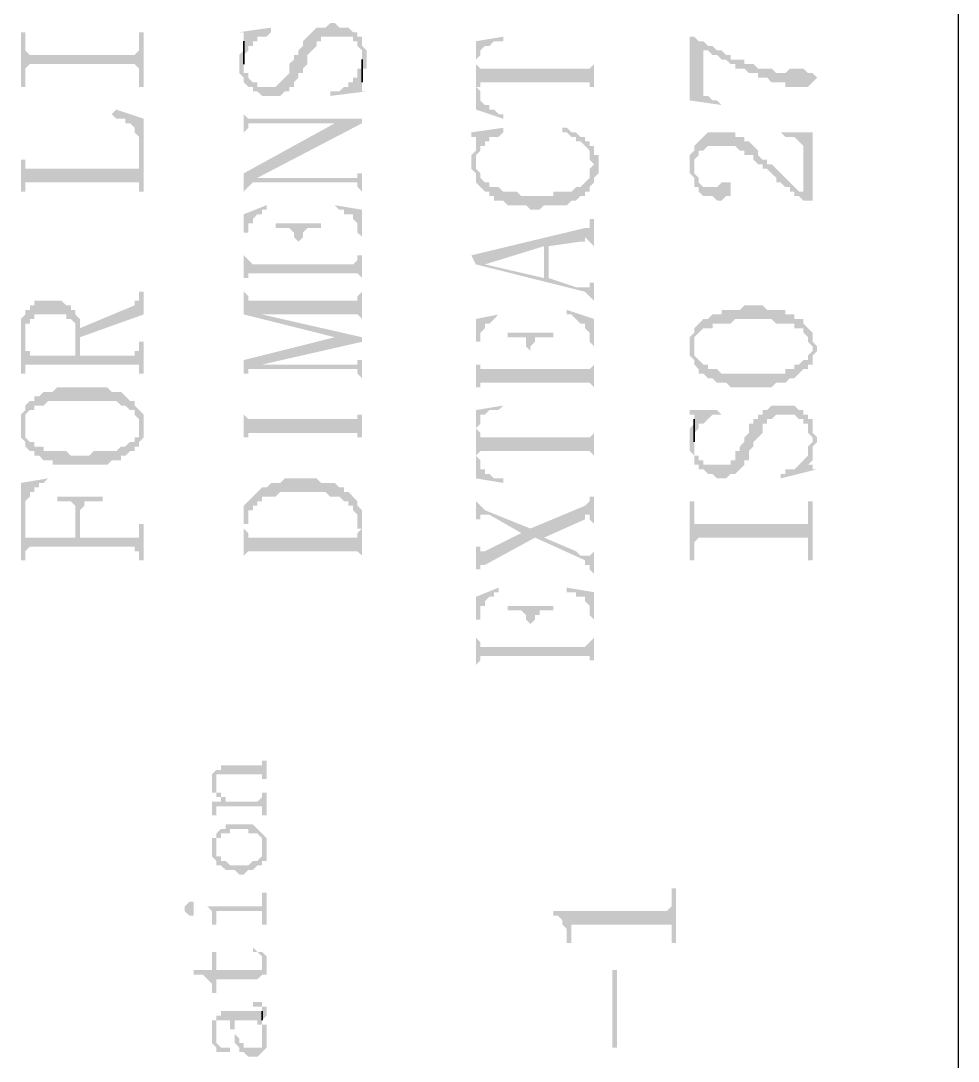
# Model space of a CAD drawing. Header units: millimetres. Extents: x 7018 to 13530, y 4187 to 5692.
# Drawn here: x 7976.17 to 7985.47, y 4725.76 to 4736.07 of the extents above; entities that cross this region are included whole.
import ezdxf

# ---------------------------------------------------------------- set-up
doc = ezdxf.new("R2010")
doc.units = ezdxf.units.MM

msp = doc.modelspace()

# ---------------------------------------------------------------- hatches: boundary and pattern name
at = {"transparency": 33554559}
for points in [[(7978.337, 4735.64), (7978.337, 4735.55), (7978.382, 4735.505), (7978.382, 4735.459), (7978.427, 4735.414), (7978.472, 4735.414), (7978.472, 4735.369), (7978.517, 4735.369), (7978.563, 4735.324), (7978.743, 4735.324), (7978.788, 4735.369), (7978.833, 4735.369), (7978.833, 4735.414), (7978.879, 4735.414), (7978.879, 4735.459), (7978.879, 4735.459), (7978.924, 4735.505), (7978.924, 4735.55), (7978.969, 4735.55), (7978.969, 4735.595), (7979.014, 4735.64), (7979.014, 4735.73), (7979.059, 4735.775), (7979.059, 4735.775), (7979.104, 4735.82), (7979.104, 4735.866), (7979.149, 4735.866), (7979.149, 4735.911), (7979.465, 4735.911), (7979.465, 4735.866), (7979.51, 4735.866), (7979.51, 4735.82), (7979.51, 4735.82), (7979.556, 4735.775), (7979.556, 4735.505), (7979.556, 4735.595), (7979.601, 4735.595), (7979.601, 4735.685), (7979.601, 4735.775), (7979.556, 4735.82), (7979.556, 4735.911), (7979.51, 4735.911), (7979.51, 4735.956), (7979.465, 4735.956), (7979.42, 4736.001), (7979.33, 4736.001), (7979.285, 4736.046), (7979.24, 4736.046), (7979.194, 4736.001), (7979.104, 4736.001), (7979.059, 4735.956), (7979.059, 4735.956), (7979.014, 4735.911), (7979.014, 4735.911), (7978.969, 4735.866), (7978.969, 4735.82), (7978.924, 4735.775), (7978.924, 4735.73), (7978.879, 4735.73), (7978.879, 4735.685), (7978.833, 4735.64), (7978.833, 4735.55), (7978.788, 4735.505), (7978.788, 4735.505), (7978.743, 4735.459), (7978.743, 4735.459), (7978.698, 4735.414), (7978.517, 4735.414), (7978.517, 4735.459), (7978.472, 4735.459), (7978.427, 4735.505), (7978.427, 4735.55), (7978.382, 4735.55), (7978.382, 4735.82), (7978.382, 4735.775), (7978.382, 4735.775), (7978.337, 4735.73), (7978.337, 4735.685)], [(7976.171, 4735.956), (7976.171, 4735.414), (7976.216, 4735.414), (7976.216, 4735.595), (7976.216, 4735.595), (7976.261, 4735.64), (7977.299, 4735.64), (7977.344, 4735.595), (7977.344, 4735.414), (7977.389, 4735.414), (7977.389, 4735.956), (7977.344, 4735.956), (7977.344, 4735.775), (7977.344, 4735.775), (7977.299, 4735.73), (7976.261, 4735.73), (7976.216, 4735.775), (7976.216, 4735.956)], [(7978.337, 4735.956), (7978.382, 4735.956), (7978.382, 4735.911), (7978.382, 4735.73), (7978.427, 4735.775), (7978.427, 4735.82), (7978.472, 4735.82), (7978.472, 4735.866), (7978.517, 4735.866), (7978.517, 4735.911), (7978.608, 4735.911), (7978.653, 4735.956), (7978.653, 4736.001)], [(7980.684, 4735.866), (7980.684, 4735.64), (7980.684, 4735.685), (7980.729, 4735.73), (7980.729, 4735.775), (7980.729, 4735.775), (7980.774, 4735.82), (7980.819, 4735.82), (7980.864, 4735.866), (7980.955, 4735.866), (7980.955, 4735.911)], [(7982.805, 4735.911), (7982.805, 4735.279), (7983.121, 4735.234), (7983.121, 4735.234), (7983.076, 4735.279), (7983.031, 4735.279), (7982.986, 4735.324), (7982.94, 4735.324), (7982.94, 4735.82), (7982.895, 4735.866), (7982.85, 4735.911)], [(7980.684, 4735.866), (7980.684, 4735.189), (7980.955, 4735.098), (7980.955, 4735.143), (7980.909, 4735.143), (7980.864, 4735.189), (7980.819, 4735.189), (7980.819, 4735.234), (7980.774, 4735.234), (7980.729, 4735.279), (7980.729, 4735.369), (7980.684, 4735.414), (7980.684, 4735.64)], [(7982.895, 4735.866), (7982.94, 4735.82), (7982.94, 4735.775), (7982.986, 4735.775), (7983.031, 4735.73), (7983.076, 4735.73), (7983.121, 4735.685), (7983.166, 4735.685), (7983.211, 4735.64), (7983.256, 4735.64), (7983.256, 4735.595), (7983.347, 4735.595), (7983.392, 4735.55), (7983.482, 4735.55), (7983.482, 4735.505), (7983.572, 4735.505), (7983.617, 4735.459), (7983.753, 4735.459), (7983.753, 4735.414), (7983.978, 4735.414), (7984.024, 4735.459), (7984.024, 4735.459), (7984.069, 4735.505), (7984.024, 4735.55), (7983.978, 4735.55), (7983.933, 4735.595), (7983.798, 4735.595), (7983.753, 4735.55), (7983.663, 4735.55), (7983.617, 4735.595), (7983.482, 4735.595), (7983.437, 4735.64), (7983.347, 4735.64), (7983.347, 4735.685), (7983.211, 4735.685), (7983.211, 4735.73), (7983.166, 4735.73), (7983.121, 4735.775), (7983.076, 4735.775), (7983.031, 4735.82), (7982.986, 4735.82), (7982.94, 4735.866)], [(7979.24, 4735.369), (7979.24, 4735.324), (7979.601, 4735.369), (7979.556, 4735.369), (7979.556, 4735.414), (7979.556, 4735.595), (7979.51, 4735.595), (7979.51, 4735.505), (7979.465, 4735.505), (7979.465, 4735.459), (7979.42, 4735.459), (7979.42, 4735.414), (7979.375, 4735.414), (7979.33, 4735.369), (7979.285, 4735.369)], [(7980.684, 4735.64), (7980.684, 4735.414), (7980.729, 4735.414), (7980.729, 4735.459), (7981.812, 4735.459), (7981.812, 4735.414), (7981.857, 4735.414), (7981.857, 4735.324), (7981.857, 4735.685), (7981.857, 4735.64), (7981.857, 4735.64), (7981.812, 4735.595), (7980.729, 4735.595)], [(7977.073, 4735.143), (7977.073, 4735.143), (7977.118, 4735.098), (7977.209, 4735.098), (7977.209, 4735.053), (7977.254, 4735.053), (7977.299, 4735.008), (7977.299, 4734.963), (7977.344, 4734.918), (7977.344, 4734.873), (7977.344, 4734.376), (7977.389, 4734.376), (7977.389, 4735.098), (7977.118, 4735.189)], [(7978.382, 4735.234), (7978.382, 4734.918), (7978.382, 4734.963), (7978.427, 4735.008), (7978.427, 4735.053), (7979.556, 4735.053), (7979.556, 4735.098), (7978.427, 4735.098), (7978.382, 4735.143)], [(7978.382, 4734.557), (7978.382, 4734.331), (7978.382, 4734.376), (7978.427, 4734.421), (7978.427, 4734.421), (7978.472, 4734.466), (7978.517, 4734.512), (7979.556, 4735.053), (7979.285, 4735.053)], [(7980.639, 4734.963), (7980.639, 4734.918), (7980.684, 4734.918), (7980.684, 4734.512), (7980.684, 4734.737), (7980.729, 4734.782), (7980.729, 4734.828), (7980.774, 4734.828), (7980.774, 4734.873), (7980.819, 4734.873), (7980.819, 4734.918), (7980.909, 4734.918), (7980.955, 4734.963), (7980.955, 4735.008)], [(7981.541, 4734.963), (7981.586, 4734.963), (7981.632, 4734.918), (7981.677, 4734.918), (7981.677, 4734.873), (7981.722, 4734.873), (7981.767, 4734.828), (7981.767, 4734.828), (7981.812, 4734.782), (7981.812, 4734.737), (7981.812, 4734.692), (7981.857, 4734.647), (7981.857, 4734.828), (7981.812, 4734.828), (7981.812, 4734.873), (7981.767, 4734.873), (7981.767, 4734.918), (7981.722, 4734.918), (7981.677, 4734.963), (7981.632, 4734.963), (7981.586, 4735.008), (7981.541, 4735.008)], [(7980.639, 4734.692), (7980.639, 4734.647), (7980.639, 4734.602), (7980.684, 4734.557), (7980.684, 4734.512), (7980.684, 4734.873), (7980.684, 4734.828), (7980.684, 4734.782), (7980.639, 4734.737)], [(7982.805, 4734.647), (7982.805, 4734.557), (7982.805, 4734.557), (7982.85, 4734.512), (7982.85, 4734.466), (7982.85, 4734.692), (7982.85, 4734.692), (7982.895, 4734.737), (7982.895, 4734.782), (7982.94, 4734.782), (7982.986, 4734.828), (7983.256, 4734.828), (7983.302, 4734.782), (7983.347, 4734.782), (7983.347, 4734.737), (7983.437, 4734.737), (7983.437, 4734.692), (7983.482, 4734.647), (7983.527, 4734.647), (7983.527, 4734.602), (7983.572, 4734.602), (7983.617, 4734.557), (7983.617, 4734.557), (7983.663, 4734.512), (7983.663, 4734.466), (7983.708, 4734.466), (7983.753, 4734.421), (7983.798, 4734.421), (7983.798, 4734.376), (7983.843, 4734.376), (7983.843, 4734.331), (7983.888, 4734.331), (7983.933, 4734.286), (7983.933, 4734.376), (7983.888, 4734.376), (7983.843, 4734.421), (7983.843, 4734.421), (7983.798, 4734.466), (7983.753, 4734.512), (7983.753, 4734.512), (7983.708, 4734.557), (7983.708, 4734.557), (7983.663, 4734.602), (7983.663, 4734.602), (7983.617, 4734.647), (7983.572, 4734.647), (7983.572, 4734.692), (7983.527, 4734.692), (7983.482, 4734.737), (7983.482, 4734.782), (7983.437, 4734.828), (7983.437, 4734.828), (7983.392, 4734.873), (7983.347, 4734.873), (7983.347, 4734.918), (7983.256, 4734.918), (7983.256, 4734.963), (7982.986, 4734.963), (7982.94, 4734.918), (7982.94, 4734.918), (7982.895, 4734.873), (7982.895, 4734.873), (7982.85, 4734.828), (7982.85, 4734.782), (7982.805, 4734.737), (7982.805, 4734.692)], [(7983.708, 4734.963), (7983.708, 4734.963), (7983.753, 4734.918), (7983.843, 4734.918), (7983.888, 4734.873), (7983.888, 4734.873), (7983.933, 4734.828), (7983.933, 4734.286), (7984.024, 4734.286), (7984.024, 4734.963)], [(7980.684, 4734.512), (7980.684, 4734.466), (7980.729, 4734.421), (7980.729, 4734.421), (7980.774, 4734.376), (7980.819, 4734.376), (7980.819, 4734.331), (7980.864, 4734.331), (7980.864, 4734.286), (7980.955, 4734.286), (7981, 4734.241), (7981.18, 4734.241), (7981.225, 4734.196), (7981.316, 4734.196), (7981.361, 4734.241), (7981.586, 4734.241), (7981.632, 4734.286), (7981.677, 4734.286), (7981.722, 4734.331), (7981.767, 4734.331), (7981.767, 4734.376), (7981.812, 4734.376), (7981.812, 4734.421), (7981.857, 4734.466), (7981.857, 4734.512), (7981.902, 4734.557), (7981.902, 4734.647), (7981.902, 4734.737), (7981.857, 4734.737), (7981.857, 4734.828), (7981.857, 4734.647), (7981.857, 4734.647), (7981.812, 4734.602), (7981.812, 4734.512), (7981.812, 4734.512), (7981.767, 4734.466), (7981.767, 4734.466), (7981.722, 4734.421), (7981.677, 4734.421), (7981.632, 4734.376), (7981.451, 4734.376), (7981.451, 4734.331), (7981.135, 4734.331), (7981.09, 4734.376), (7980.955, 4734.376), (7980.909, 4734.421), (7980.819, 4734.421), (7980.819, 4734.466), (7980.774, 4734.466), (7980.729, 4734.512), (7980.729, 4734.557), (7980.684, 4734.602), (7980.684, 4734.647)], [(7976.171, 4734.692), (7976.171, 4734.376), (7976.216, 4734.376), (7976.216, 4734.466), (7977.344, 4734.466), (7977.344, 4734.421), (7977.344, 4734.647), (7977.344, 4734.602), (7976.216, 4734.602), (7976.216, 4734.647), (7976.216, 4734.692)], [(7978.472, 4734.466), (7979.51, 4734.466), (7979.51, 4734.421), (7979.51, 4734.421), (7979.556, 4734.376), (7979.556, 4734.331), (7979.556, 4734.602), (7979.556, 4734.557), (7979.51, 4734.557), (7979.51, 4734.512), (7978.517, 4734.512)], [(7982.85, 4734.466), (7982.85, 4734.421), (7982.895, 4734.421), (7982.895, 4734.376), (7982.895, 4734.376), (7982.94, 4734.331), (7983.031, 4734.331), (7983.076, 4734.286), (7983.121, 4734.286), (7983.166, 4734.331), (7983.211, 4734.331), (7983.211, 4734.376), (7983.211, 4734.466), (7983.121, 4734.466), (7983.076, 4734.421), (7982.94, 4734.421), (7982.895, 4734.466), (7982.895, 4734.512), (7982.85, 4734.557), (7982.85, 4734.602)], [(7978.382, 4734.151), (7978.382, 4733.474), (7978.382, 4733.97), (7978.427, 4733.97), (7978.427, 4734.06), (7978.472, 4734.06), (7978.472, 4734.105), (7978.472, 4734.105), (7978.517, 4734.151), (7978.563, 4734.151), (7978.563, 4734.196), (7978.608, 4734.196), (7978.608, 4734.241)], [(7979.285, 4734.241), (7979.285, 4734.241), (7979.33, 4734.196), (7979.375, 4734.196), (7979.375, 4734.151), (7979.465, 4734.151), (7979.465, 4734.105), (7979.465, 4734.105), (7979.51, 4734.06), (7979.51, 4734.015), (7979.51, 4733.97), (7979.556, 4733.925), (7979.556, 4733.474), (7979.556, 4734.196)], [(7978.698, 4734.06), (7978.698, 4734.015), (7978.833, 4734.015), (7978.879, 4733.97), (7978.879, 4733.925), (7978.924, 4733.88), (7978.924, 4733.654), (7978.924, 4733.88), (7978.924, 4733.88), (7978.969, 4733.925), (7978.969, 4733.97), (7978.969, 4733.97), (7979.014, 4734.015), (7979.149, 4734.015), (7979.149, 4734.06)], [(7980.639, 4733.744), (7980.684, 4733.654), (7980.774, 4733.654), (7981.361, 4733.835), (7981.361, 4733.519), (7981.406, 4733.835), (7981.722, 4733.88), (7981.767, 4733.88), (7981.767, 4733.925), (7981.812, 4733.88), (7981.812, 4733.88), (7981.857, 4733.835), (7981.857, 4734.105), (7981.812, 4734.105), (7981.812, 4734.015), (7981.767, 4734.015)], [(7978.382, 4733.519), (7978.427, 4733.519), (7978.427, 4733.564), (7979.51, 4733.564), (7979.556, 4733.519), (7979.556, 4733.744), (7979.51, 4733.744), (7979.51, 4733.699), (7979.51, 4733.699), (7979.465, 4733.654), (7978.924, 4733.654), (7978.924, 4733.88), (7978.924, 4733.654), (7978.472, 4733.654), (7978.427, 4733.699), (7978.427, 4733.699), (7978.382, 4733.744), (7978.382, 4733.925)], [(7980.684, 4733.654), (7981.767, 4733.383), (7981.812, 4733.338), (7981.812, 4733.338), (7981.857, 4733.293), (7981.857, 4733.248), (7981.857, 4733.519), (7981.857, 4733.474), (7981.812, 4733.474), (7981.812, 4733.428), (7981.677, 4733.428), (7981.406, 4733.519), (7981.406, 4733.835), (7981.361, 4733.519), (7980.774, 4733.654), (7980.774, 4733.654)], [(7976.757, 4733.022), (7976.757, 4732.932), (7977.389, 4733.158), (7977.389, 4733.383), (7977.344, 4733.383), (7977.344, 4733.338), (7977.344, 4733.293), (7977.299, 4733.293), (7977.299, 4733.248)], [(7978.382, 4733.383), (7978.382, 4733.158), (7979.285, 4732.932), (7979.285, 4732.932), (7979.556, 4732.887), (7979.556, 4732.932), (7978.563, 4733.158), (7978.563, 4733.158), (7978.472, 4733.293), (7978.427, 4733.293), (7978.427, 4733.338), (7978.382, 4733.383)], [(7978.472, 4733.293), (7978.563, 4733.158), (7979.51, 4733.158), (7979.556, 4733.113), (7979.556, 4733.067), (7979.556, 4733.383), (7979.556, 4733.383), (7979.51, 4733.338), (7979.51, 4733.293), (7979.465, 4733.293)], [(7976.171, 4732.977), (7976.171, 4732.571), (7976.216, 4732.571), (7976.216, 4732.932), (7976.216, 4733.067), (7976.261, 4733.067), (7976.261, 4733.113), (7976.306, 4733.113), (7976.306, 4733.158), (7976.622, 4733.158), (7976.622, 4733.113), (7976.667, 4733.113), (7976.712, 4733.067), (7976.712, 4733.022), (7976.712, 4732.751), (7976.757, 4733.113), (7976.712, 4733.158), (7976.712, 4733.203), (7976.667, 4733.203), (7976.667, 4733.248), (7976.622, 4733.248), (7976.577, 4733.293), (7976.306, 4733.293), (7976.306, 4733.248), (7976.261, 4733.248), (7976.261, 4733.203), (7976.216, 4733.203), (7976.216, 4733.158), (7976.216, 4733.158), (7976.171, 4733.113), (7976.171, 4733.022), (7976.171, 4733.022)], [(7982.85, 4732.977), (7982.85, 4732.842), (7982.85, 4732.887), (7982.85, 4732.932), (7982.895, 4732.977), (7982.895, 4732.977), (7982.94, 4733.022), (7983.031, 4733.022), (7983.031, 4733.067), (7983.211, 4733.067), (7983.256, 4733.113), (7983.617, 4733.113), (7983.663, 4733.067), (7983.843, 4733.067), (7983.843, 4733.022), (7983.933, 4733.022), (7983.933, 4732.977), (7983.978, 4732.932), (7983.978, 4732.887), (7984.024, 4732.842), (7984.024, 4732.977), (7983.978, 4733.022), (7983.978, 4733.022), (7983.933, 4733.067), (7983.933, 4733.113), (7983.843, 4733.113), (7983.843, 4733.158), (7983.753, 4733.158), (7983.753, 4733.203), (7983.572, 4733.203), (7983.527, 4733.248), (7983.347, 4733.248), (7983.302, 4733.203), (7983.121, 4733.203), (7983.121, 4733.158), (7983.031, 4733.158), (7982.986, 4733.113), (7982.94, 4733.113), (7982.895, 4733.067), (7982.895, 4733.067), (7982.85, 4733.022)], [(7980.684, 4733.113), (7980.684, 4732.39), (7980.684, 4732.887), (7980.729, 4732.887), (7980.729, 4732.932), (7980.729, 4732.977), (7980.774, 4733.022), (7980.774, 4733.067), (7980.819, 4733.067), (7980.864, 4733.113), (7980.864, 4733.113), (7980.909, 4733.158), (7980.909, 4733.158)], [(7981.586, 4733.158), (7981.632, 4733.158), (7981.677, 4733.113), (7981.677, 4733.113), (7981.722, 4733.067), (7981.767, 4733.067), (7981.767, 4733.022), (7981.767, 4733.022), (7981.812, 4732.977), (7981.812, 4732.887), (7981.857, 4732.842), (7981.857, 4732.39), (7981.857, 4733.113), (7981.586, 4733.203)], [(7976.216, 4732.616), (7976.216, 4732.661), (7977.344, 4732.661), (7977.344, 4732.571), (7977.389, 4732.571), (7977.389, 4732.887), (7977.344, 4732.887), (7977.344, 4732.842), (7977.344, 4732.797), (7977.299, 4732.797), (7977.299, 4732.751), (7976.757, 4732.751), (7976.757, 4733.113), (7976.757, 4733.113), (7976.712, 4732.751), (7976.261, 4732.751), (7976.261, 4732.797), (7976.216, 4732.797), (7976.216, 4732.932)], [(7978.382, 4732.706), (7978.382, 4732.526), (7978.382, 4732.571), (7978.427, 4732.571), (7978.427, 4732.616), (7978.472, 4732.616), (7978.563, 4732.661), (7979.556, 4732.887), (7979.285, 4732.932)], [(7981, 4732.977), (7981, 4732.932), (7981.18, 4732.932), (7981.18, 4732.842), (7981.225, 4732.797), (7981.225, 4732.616), (7981.225, 4732.842), (7981.271, 4732.887), (7981.271, 4732.932), (7981.451, 4732.932), (7981.451, 4732.977)], [(7982.805, 4732.842), (7982.805, 4732.751), (7982.805, 4732.751), (7982.85, 4732.706), (7982.85, 4732.661), (7982.85, 4732.661), (7982.895, 4732.616), (7982.895, 4732.571), (7982.94, 4732.571), (7982.986, 4732.526), (7983.031, 4732.526), (7983.076, 4732.481), (7983.166, 4732.481), (7983.211, 4732.436), (7983.617, 4732.436), (7983.663, 4732.481), (7983.753, 4732.481), (7983.798, 4732.526), (7983.843, 4732.526), (7983.888, 4732.571), (7983.888, 4732.571), (7983.933, 4732.616), (7983.978, 4732.616), (7983.978, 4732.661), (7984.024, 4732.661), (7984.024, 4732.751), (7984.024, 4732.751), (7984.069, 4732.797), (7984.069, 4732.842), (7984.069, 4732.842), (7984.024, 4732.887), (7984.024, 4732.977), (7984.024, 4732.842), (7984.024, 4732.797), (7983.978, 4732.751), (7983.978, 4732.706), (7983.933, 4732.706), (7983.888, 4732.661), (7983.843, 4732.661), (7983.843, 4732.616), (7983.753, 4732.616), (7983.753, 4732.571), (7983.121, 4732.571), (7983.076, 4732.616), (7982.986, 4732.616), (7982.986, 4732.661), (7982.94, 4732.661), (7982.895, 4732.706), (7982.895, 4732.706), (7982.85, 4732.751), (7982.85, 4732.977), (7982.85, 4732.977), (7982.805, 4732.932), (7982.805, 4732.887), (7982.805, 4732.887)], [(7980.684, 4732.436), (7980.729, 4732.436), (7980.729, 4732.481), (7981.812, 4732.481), (7981.857, 4732.436), (7981.857, 4732.661), (7981.857, 4732.661), (7981.812, 4732.616), (7981.225, 4732.616), (7981.225, 4732.797), (7981.225, 4732.616), (7980.729, 4732.616), (7980.729, 4732.661), (7980.684, 4732.661), (7980.684, 4732.887)], [(7978.472, 4732.616), (7979.51, 4732.616), (7979.51, 4732.571), (7979.51, 4732.571), (7979.556, 4732.526), (7979.556, 4732.751), (7979.556, 4732.706), (7979.51, 4732.706), (7979.51, 4732.661), (7978.563, 4732.661)], [(7976.216, 4732.21), (7976.216, 4732.029), (7976.216, 4732.074), (7976.216, 4732.165), (7976.216, 4732.165), (7976.261, 4732.21), (7976.306, 4732.21), (7976.306, 4732.255), (7976.396, 4732.255), (7976.441, 4732.3), (7977.118, 4732.3), (7977.164, 4732.255), (7977.209, 4732.255), (7977.254, 4732.21), (7977.299, 4732.21), (7977.299, 4732.165), (7977.344, 4732.12), (7977.344, 4732.029), (7977.344, 4732.21), (7977.344, 4732.21), (7977.299, 4732.255), (7977.299, 4732.3), (7977.254, 4732.3), (7977.209, 4732.345), (7977.209, 4732.345), (7977.164, 4732.39), (7977.073, 4732.39), (7977.028, 4732.436), (7976.532, 4732.436), (7976.487, 4732.39), (7976.396, 4732.39), (7976.351, 4732.345), (7976.306, 4732.345), (7976.306, 4732.3), (7976.261, 4732.3), (7976.216, 4732.255), (7976.216, 4732.255)], [(7978.382, 4732.345), (7978.382, 4731.759), (7978.382, 4731.939), (7978.427, 4731.939), (7978.427, 4731.984), (7979.51, 4731.984), (7979.51, 4731.939), (7979.556, 4731.939), (7979.556, 4731.759), (7979.556, 4732.345), (7979.556, 4732.165), (7979.51, 4732.165), (7979.51, 4732.12), (7978.427, 4732.12), (7978.382, 4732.165)], [(7976.171, 4732.029), (7976.171, 4731.939), (7976.171, 4731.939), (7976.216, 4731.894), (7976.216, 4731.849), (7976.216, 4731.849), (7976.261, 4731.804), (7976.306, 4731.804), (7976.306, 4731.759), (7976.351, 4731.759), (7976.396, 4731.713), (7976.487, 4731.713), (7976.487, 4731.668), (7977.028, 4731.668), (7977.073, 4731.713), (7977.164, 4731.713), (7977.164, 4731.759), (7977.209, 4731.759), (7977.254, 4731.804), (7977.299, 4731.804), (7977.299, 4731.849), (7977.344, 4731.849), (7977.344, 4731.894), (7977.389, 4731.939), (7977.389, 4732.029), (7977.389, 4732.165), (7977.389, 4732.165), (7977.344, 4732.21), (7977.344, 4732.029), (7977.344, 4731.939), (7977.299, 4731.939), (7977.299, 4731.894), (7977.254, 4731.894), (7977.209, 4731.849), (7977.164, 4731.849), (7977.118, 4731.804), (7976.893, 4731.804), (7976.848, 4731.759), (7976.667, 4731.759), (7976.622, 4731.804), (7976.396, 4731.804), (7976.396, 4731.849), (7976.306, 4731.849), (7976.306, 4731.894), (7976.261, 4731.894), (7976.216, 4731.939), (7976.216, 4732.029), (7976.216, 4732.21), (7976.171, 4732.165), (7976.171, 4732.074)], [(7980.684, 4732.21), (7980.684, 4732.029), (7980.684, 4732.029), (7980.729, 4732.074), (7980.729, 4732.12), (7980.729, 4732.165), (7980.774, 4732.165), (7980.819, 4732.21), (7980.909, 4732.21), (7980.955, 4732.255), (7980.955, 4732.255)], [(7980.684, 4732.21), (7980.684, 4731.533), (7980.955, 4731.488), (7980.955, 4731.533), (7980.864, 4731.533), (7980.819, 4731.578), (7980.774, 4731.578), (7980.774, 4731.623), (7980.729, 4731.623), (7980.729, 4731.713), (7980.684, 4731.759), (7980.684, 4732.029)], [(7982.805, 4731.894), (7982.805, 4731.804), (7982.805, 4731.804), (7982.85, 4731.759), (7982.85, 4731.668), (7982.895, 4731.668), (7982.895, 4731.623), (7982.94, 4731.623), (7982.986, 4731.578), (7983.031, 4731.578), (7983.076, 4731.533), (7983.166, 4731.533), (7983.211, 4731.578), (7983.256, 4731.578), (7983.302, 4731.623), (7983.302, 4731.623), (7983.347, 4731.668), (7983.347, 4731.713), (7983.392, 4731.713), (7983.392, 4731.804), (7983.437, 4731.849), (7983.437, 4731.894), (7983.482, 4731.939), (7983.482, 4731.939), (7983.527, 4731.984), (7983.527, 4732.074), (7983.572, 4732.074), (7983.572, 4732.12), (7983.617, 4732.12), (7983.663, 4732.165), (7983.843, 4732.165), (7983.888, 4732.12), (7983.933, 4732.12), (7983.933, 4732.074), (7983.978, 4732.074), (7983.978, 4731.984), (7984.024, 4731.939), (7984.024, 4731.759), (7984.024, 4731.804), (7984.024, 4731.849), (7984.069, 4731.894), (7984.069, 4731.939), (7984.069, 4731.939), (7984.024, 4731.984), (7984.024, 4732.12), (7983.978, 4732.12), (7983.978, 4732.165), (7983.933, 4732.165), (7983.933, 4732.21), (7983.888, 4732.21), (7983.843, 4732.255), (7983.617, 4732.255), (7983.572, 4732.21), (7983.527, 4732.21), (7983.527, 4732.165), (7983.482, 4732.165), (7983.482, 4732.12), (7983.437, 4732.12), (7983.437, 4732.074), (7983.392, 4732.074), (7983.392, 4731.984), (7983.347, 4731.939), (7983.347, 4731.894), (7983.302, 4731.849), (7983.302, 4731.804), (7983.256, 4731.804), (7983.256, 4731.713), (7983.211, 4731.713), (7983.211, 4731.668), (7982.94, 4731.668), (7982.94, 4731.713), (7982.895, 4731.713), (7982.895, 4731.759), (7982.85, 4731.759), (7982.85, 4732.074), (7982.805, 4732.029), (7982.805, 4731.984), (7982.805, 4731.939)], [(7982.805, 4732.21), (7982.805, 4732.165), (7982.85, 4732.165), (7982.85, 4731.984), (7982.85, 4731.984), (7982.895, 4732.029), (7982.895, 4732.074), (7982.94, 4732.074), (7982.986, 4732.12), (7982.986, 4732.12), (7983.031, 4732.165), (7983.121, 4732.165), (7983.076, 4732.21)], [(7980.684, 4732.029), (7980.684, 4731.759), (7980.729, 4731.804), (7981.812, 4731.804), (7981.857, 4731.759), (7981.857, 4731.713), (7981.857, 4732.074), (7981.857, 4731.984), (7981.857, 4731.984), (7981.812, 4731.939), (7980.729, 4731.939), (7980.729, 4731.984)], [(7983.978, 4731.849), (7983.978, 4731.668), (7984.024, 4731.713), (7984.024, 4731.939), (7984.024, 4731.894)], [(7983.708, 4731.578), (7983.708, 4731.533), (7984.069, 4731.623), (7984.024, 4731.623), (7984.024, 4731.668), (7983.978, 4731.668), (7983.978, 4731.849), (7983.978, 4731.804), (7983.978, 4731.759), (7983.933, 4731.713), (7983.933, 4731.713), (7983.888, 4731.668), (7983.888, 4731.668), (7983.843, 4731.623), (7983.753, 4731.623), (7983.753, 4731.578)], [(7976.171, 4731.488), (7976.171, 4730.721), (7976.216, 4730.721), (7976.216, 4731.217), (7976.216, 4731.262), (7976.216, 4731.307), (7976.261, 4731.352), (7976.261, 4731.398), (7976.306, 4731.398), (7976.306, 4731.443), (7976.351, 4731.443), (7976.351, 4731.488), (7976.396, 4731.488), (7976.441, 4731.533), (7976.441, 4731.533)], [(7978.382, 4731.036), (7978.382, 4730.721), (7978.382, 4731.082), (7978.427, 4731.082), (7978.427, 4731.217), (7978.472, 4731.217), (7978.472, 4731.262), (7978.517, 4731.262), (7978.517, 4731.307), (7978.563, 4731.307), (7978.563, 4731.352), (7978.698, 4731.352), (7978.743, 4731.398), (7979.194, 4731.398), (7979.24, 4731.352), (7979.33, 4731.352), (7979.375, 4731.307), (7979.42, 4731.307), (7979.42, 4731.262), (7979.465, 4731.262), (7979.465, 4731.217), (7979.51, 4731.172), (7979.51, 4731.036), (7979.556, 4731.036), (7979.556, 4730.721), (7979.556, 4731.036), (7979.556, 4731.217), (7979.556, 4731.217), (7979.51, 4731.262), (7979.51, 4731.307), (7979.51, 4731.307), (7979.465, 4731.352), (7979.465, 4731.352), (7979.42, 4731.398), (7979.375, 4731.398), (7979.375, 4731.443), (7979.33, 4731.443), (7979.285, 4731.488), (7979.149, 4731.488), (7979.104, 4731.533), (7978.788, 4731.533), (7978.743, 4731.488), (7978.653, 4731.488), (7978.608, 4731.443), (7978.563, 4731.443), (7978.517, 4731.398), (7978.517, 4731.398), (7978.472, 4731.352), (7978.472, 4731.352), (7978.427, 4731.307), (7978.427, 4731.307), (7978.382, 4731.262), (7978.382, 4731.172), (7978.382, 4731.082)], [(7980.684, 4730.901), (7980.684, 4730.585), (7980.684, 4730.63), (7980.729, 4730.63), (7980.729, 4730.675), (7980.774, 4730.675), (7981.271, 4730.946), (7981.361, 4730.946), (7981.767, 4731.127), (7981.767, 4731.172), (7981.812, 4731.172), (7981.812, 4731.127), (7981.857, 4731.082), (7981.857, 4731.398), (7981.857, 4731.352), (7981.812, 4731.352), (7981.812, 4731.307), (7981.812, 4731.307), (7981.767, 4731.262), (7981.225, 4731.036), (7981.135, 4730.991), (7980.774, 4730.811), (7980.729, 4730.811), (7980.729, 4730.856), (7980.684, 4730.856)], [(7976.532, 4731.352), (7976.532, 4731.307), (7976.667, 4731.307), (7976.712, 4731.262), (7976.712, 4730.946), (7976.757, 4731.172), (7976.757, 4731.217), (7976.757, 4731.217), (7976.802, 4731.262), (7976.802, 4731.307), (7976.983, 4731.307), (7976.983, 4731.352)], [(7980.684, 4731.352), (7980.684, 4731.082), (7980.684, 4731.127), (7980.729, 4731.127), (7980.729, 4731.172), (7980.819, 4731.172), (7981.135, 4730.991), (7981.225, 4731.036), (7980.774, 4731.217), (7980.729, 4731.262), (7980.729, 4731.262), (7980.684, 4731.307)], [(7982.805, 4731.307), (7982.805, 4730.721), (7982.85, 4730.721), (7982.85, 4730.901), (7982.85, 4730.901), (7982.895, 4730.946), (7983.978, 4730.946), (7983.978, 4730.901), (7983.978, 4730.721), (7984.024, 4730.721), (7984.024, 4731.307), (7983.978, 4731.307), (7983.978, 4731.127), (7983.978, 4731.082), (7982.85, 4731.082), (7982.85, 4731.307)], [(7976.216, 4730.766), (7976.216, 4730.811), (7976.216, 4730.811), (7976.261, 4730.856), (7977.299, 4730.856), (7977.299, 4730.811), (7977.344, 4730.811), (7977.344, 4730.721), (7977.389, 4730.721), (7977.389, 4731.082), (7977.344, 4731.082), (7977.344, 4730.991), (7977.344, 4730.946), (7976.757, 4730.946), (7976.757, 4731.172), (7976.712, 4730.946), (7976.216, 4730.946), (7976.216, 4730.991), (7976.216, 4731.217)], [(7978.382, 4730.766), (7978.382, 4730.766), (7978.427, 4730.811), (7979.51, 4730.811), (7979.556, 4730.766), (7979.556, 4731.036), (7979.51, 4730.991), (7979.51, 4730.946), (7978.427, 4730.946), (7978.427, 4730.991), (7978.427, 4730.991), (7978.382, 4731.036)], [(7981.271, 4730.946), (7981.767, 4730.721), (7981.767, 4730.675), (7981.812, 4730.675), (7981.812, 4730.63), (7981.857, 4730.585), (7981.857, 4730.811), (7981.857, 4730.811), (7981.812, 4730.766), (7981.722, 4730.766), (7981.677, 4730.811), (7981.361, 4730.946)], [(7980.684, 4730.359), (7980.684, 4729.682), (7980.684, 4730.134), (7980.729, 4730.134), (7980.729, 4730.269), (7980.774, 4730.269), (7980.774, 4730.314), (7980.774, 4730.314), (7980.819, 4730.359), (7980.864, 4730.359), (7980.864, 4730.405), (7980.909, 4730.405), (7980.909, 4730.45)], [(7981.586, 4730.45), (7981.586, 4730.405), (7981.677, 4730.405), (7981.677, 4730.359), (7981.767, 4730.359), (7981.767, 4730.314), (7981.767, 4730.314), (7981.812, 4730.269), (7981.812, 4730.224), (7981.812, 4730.179), (7981.857, 4730.134), (7981.857, 4729.682), (7981.857, 4730.405)], [(7981, 4730.269), (7981, 4730.224), (7981.135, 4730.224), (7981.18, 4730.179), (7981.18, 4730.134), (7981.225, 4730.089), (7981.225, 4729.863), (7981.225, 4730.089), (7981.225, 4730.089), (7981.271, 4730.134), (7981.271, 4730.179), (7981.316, 4730.179), (7981.316, 4730.224), (7981.451, 4730.224), (7981.451, 4730.269)], [(7980.684, 4729.682), (7980.729, 4729.728), (7980.729, 4729.773), (7981.812, 4729.773), (7981.812, 4729.728), (7981.857, 4729.728), (7981.857, 4729.953), (7981.857, 4729.953), (7981.812, 4729.908), (7981.812, 4729.908), (7981.767, 4729.863), (7981.225, 4729.863), (7981.225, 4730.089), (7981.225, 4729.863), (7980.729, 4729.863), (7980.729, 4729.908), (7980.729, 4729.908), (7980.684, 4729.953), (7980.684, 4730.134)], [(7978.111, 4728.644), (7978.111, 4728.509), (7978.111, 4728.554), (7978.111, 4728.599), (7978.563, 4728.599), (7978.563, 4728.554), (7978.608, 4728.554), (7978.608, 4728.735), (7978.563, 4728.735), (7978.563, 4728.69), (7978.156, 4728.69), (7978.156, 4728.644)], [(7978.066, 4728.509), (7978.066, 4728.464), (7978.066, 4728.419), (7978.111, 4728.419), (7978.111, 4728.374), (7978.156, 4728.374), (7978.156, 4728.329), (7978.156, 4728.374), (7978.156, 4728.419), (7978.111, 4728.419), (7978.111, 4728.464), (7978.111, 4728.509), (7978.111, 4728.644), (7978.066, 4728.599), (7978.066, 4728.554), (7978.066, 4728.554)], [(7978.066, 4728.329), (7978.066, 4728.283), (7978.066, 4728.193), (7978.111, 4728.193), (7978.111, 4728.283), (7978.563, 4728.283), (7978.563, 4728.193), (7978.608, 4728.193), (7978.608, 4728.419), (7978.563, 4728.419), (7978.563, 4728.374), (7978.563, 4728.374), (7978.517, 4728.329), (7978.202, 4728.329), (7978.202, 4728.374), (7978.156, 4728.374), (7978.156, 4728.329)], [(7978.111, 4727.967), (7978.111, 4727.877), (7978.111, 4727.922), (7978.111, 4727.967), (7978.156, 4727.967), (7978.156, 4728.013), (7978.247, 4728.013), (7978.247, 4728.058), (7978.427, 4728.058), (7978.427, 4728.013), (7978.517, 4728.013), (7978.563, 4727.967), (7978.563, 4727.922), (7978.563, 4727.877), (7978.563, 4727.877), (7978.608, 4727.742), (7978.608, 4727.787), (7978.608, 4727.832), (7978.608, 4727.877), (7978.608, 4727.922), (7978.608, 4727.967), (7978.608, 4727.967), (7978.563, 4728.013), (7978.563, 4728.013), (7978.517, 4728.058), (7978.517, 4728.058), (7978.472, 4728.103), (7978.202, 4728.103), (7978.202, 4728.058), (7978.156, 4728.058), (7978.111, 4728.013), (7978.111, 4728.013)], [(7978.066, 4727.877), (7978.066, 4727.832), (7978.066, 4727.787), (7978.066, 4727.787), (7978.111, 4727.742), (7978.111, 4727.697), (7978.156, 4727.697), (7978.202, 4727.652), (7978.292, 4727.652), (7978.337, 4727.606), (7978.382, 4727.606), (7978.427, 4727.652), (7978.472, 4727.652), (7978.517, 4727.697), (7978.563, 4727.697), (7978.563, 4727.742), (7978.608, 4727.742), (7978.563, 4727.877), (7978.563, 4727.832), (7978.563, 4727.787), (7978.563, 4727.787), (7978.517, 4727.742), (7978.472, 4727.742), (7978.427, 4727.697), (7978.247, 4727.697), (7978.202, 4727.742), (7978.156, 4727.742), (7978.156, 4727.787), (7978.111, 4727.787), (7978.111, 4727.832), (7978.111, 4727.967), (7978.066, 4727.967), (7978.066, 4727.922)], [(7981.451, 4727.245), (7981.451, 4727.2), (7981.496, 4727.2), (7981.541, 4727.155), (7981.541, 4727.11), (7981.586, 4727.065), (7981.586, 4726.929), (7981.632, 4726.929), (7981.632, 4727.065), (7981.632, 4727.11), (7982.625, 4727.11), (7982.625, 4726.929), (7982.67, 4726.929), (7982.67, 4727.471), (7982.625, 4727.471), (7982.625, 4727.29), (7982.625, 4727.29), (7982.579, 4727.245), (7982.534, 4727.245)], [(7978.021, 4727.29), (7978.021, 4727.29), (7978.066, 4727.245), (7978.066, 4727.2), (7978.066, 4727.155), (7978.066, 4727.11), (7978.111, 4727.11), (7978.111, 4727.2), (7978.111, 4727.245), (7978.563, 4727.245), (7978.563, 4727.2), (7978.563, 4727.11), (7978.608, 4727.11), (7978.608, 4727.426), (7978.563, 4727.426), (7978.563, 4727.336), (7978.563, 4727.29), (7978.517, 4727.29)], [(7977.795, 4727.29), (7977.795, 4727.245), (7977.795, 4727.245), (7977.841, 4727.2), (7977.886, 4727.2), (7977.886, 4727.245), (7977.886, 4727.29), (7977.886, 4727.336), (7977.841, 4727.336), (7977.795, 4727.29)], [(7977.886, 4726.659), (7977.886, 4726.613), (7977.976, 4726.613), (7978.021, 4726.568), (7978.021, 4726.568), (7978.066, 4726.523), (7978.066, 4726.478), (7978.066, 4726.433), (7978.111, 4726.433), (7978.111, 4726.568), (7978.517, 4726.568), (7978.563, 4726.613), (7978.608, 4726.613), (7978.563, 4726.749), (7978.563, 4726.659), (7978.111, 4726.659), (7978.111, 4726.839), (7978.066, 4726.839), (7978.066, 4726.659)], [(7978.472, 4726.839), (7978.517, 4726.839), (7978.563, 4726.794), (7978.563, 4726.749), (7978.563, 4726.749), (7978.608, 4726.613), (7978.608, 4726.659), (7978.608, 4726.704), (7978.608, 4726.749), (7978.608, 4726.794), (7978.608, 4726.794), (7978.563, 4726.839), (7978.517, 4726.839), (7978.472, 4726.884), (7978.472, 4726.884)], [(7982.083, 4725.891), (7982.083, 4726.659), (7982.038, 4726.659), (7982.038, 4725.891)], [(7978.472, 4726.343), (7978.472, 4726.298), (7978.563, 4726.298), (7978.563, 4726.162), (7978.608, 4726.207), (7978.608, 4726.252), (7978.608, 4726.298), (7978.563, 4726.298), (7978.563, 4726.343), (7978.517, 4726.343)], [(7978.066, 4726.027), (7978.066, 4725.982), (7978.066, 4725.937), (7978.066, 4725.937), (7978.111, 4725.891), (7978.111, 4726.072), (7978.111, 4726.117), (7978.111, 4726.162), (7978.247, 4726.162), (7978.247, 4726.072), (7978.292, 4726.072), (7978.292, 4725.982), (7978.292, 4726.162), (7978.517, 4726.162), (7978.517, 4726.117), (7978.563, 4726.117), (7978.563, 4726.072), (7978.563, 4726.027), (7978.563, 4725.982), (7978.608, 4726.117), (7978.563, 4726.117), (7978.563, 4726.162), (7978.563, 4726.252), (7978.156, 4726.252), (7978.156, 4726.207), (7978.111, 4726.207), (7978.111, 4726.162), (7978.066, 4726.162), (7978.066, 4726.117), (7978.066, 4726.072)], [(7978.292, 4725.982), (7978.292, 4725.937), (7978.292, 4725.937), (7978.337, 4725.891), (7978.337, 4725.846), (7978.382, 4725.846), (7978.427, 4725.801), (7978.517, 4725.801), (7978.563, 4725.846), (7978.563, 4725.846), (7978.608, 4725.891), (7978.608, 4725.937), (7978.608, 4725.982), (7978.608, 4726.027), (7978.608, 4726.072), (7978.608, 4726.117), (7978.563, 4725.982), (7978.563, 4725.937), (7978.563, 4725.891), (7978.382, 4725.891), (7978.382, 4725.937), (7978.337, 4725.937), (7978.337, 4725.982), (7978.337, 4725.982), (7978.292, 4726.027), (7978.292, 4726.117), (7978.292, 4726.162)], [(7978.111, 4725.891), (7978.111, 4725.846), (7978.247, 4725.846), (7978.247, 4725.891), (7978.156, 4725.891), (7978.111, 4725.937), (7978.111, 4725.982), (7978.111, 4726.027), (7978.111, 4726.027)]]:
    msp.add_hatch(color=256, dxfattribs=at).paths.add_polyline_path(points)

# ---------------------------------------------------------------- linework, layer by layer
msp.add_lwpolyline([(7985.468, 4815.918), (7985.468, 4529.177)])
for points in [[(7978.382, 4735.82), (7978.382, 4735.64), (7978.382, 4735.866), (7978.382, 4735.866)], [(7979.556, 4735.595), (7979.556, 4735.459), (7979.556, 4735.685), (7979.556, 4735.64)], [(7982.85, 4732.074), (7982.85, 4731.894), (7982.85, 4732.12), (7982.85, 4732.12)], [(7978.563, 4726.252), (7978.563, 4726.162), (7978.563, 4726.252)]]:
    msp.add_lwpolyline(points, close=True)

doc.saveas('drawing.dxf')
